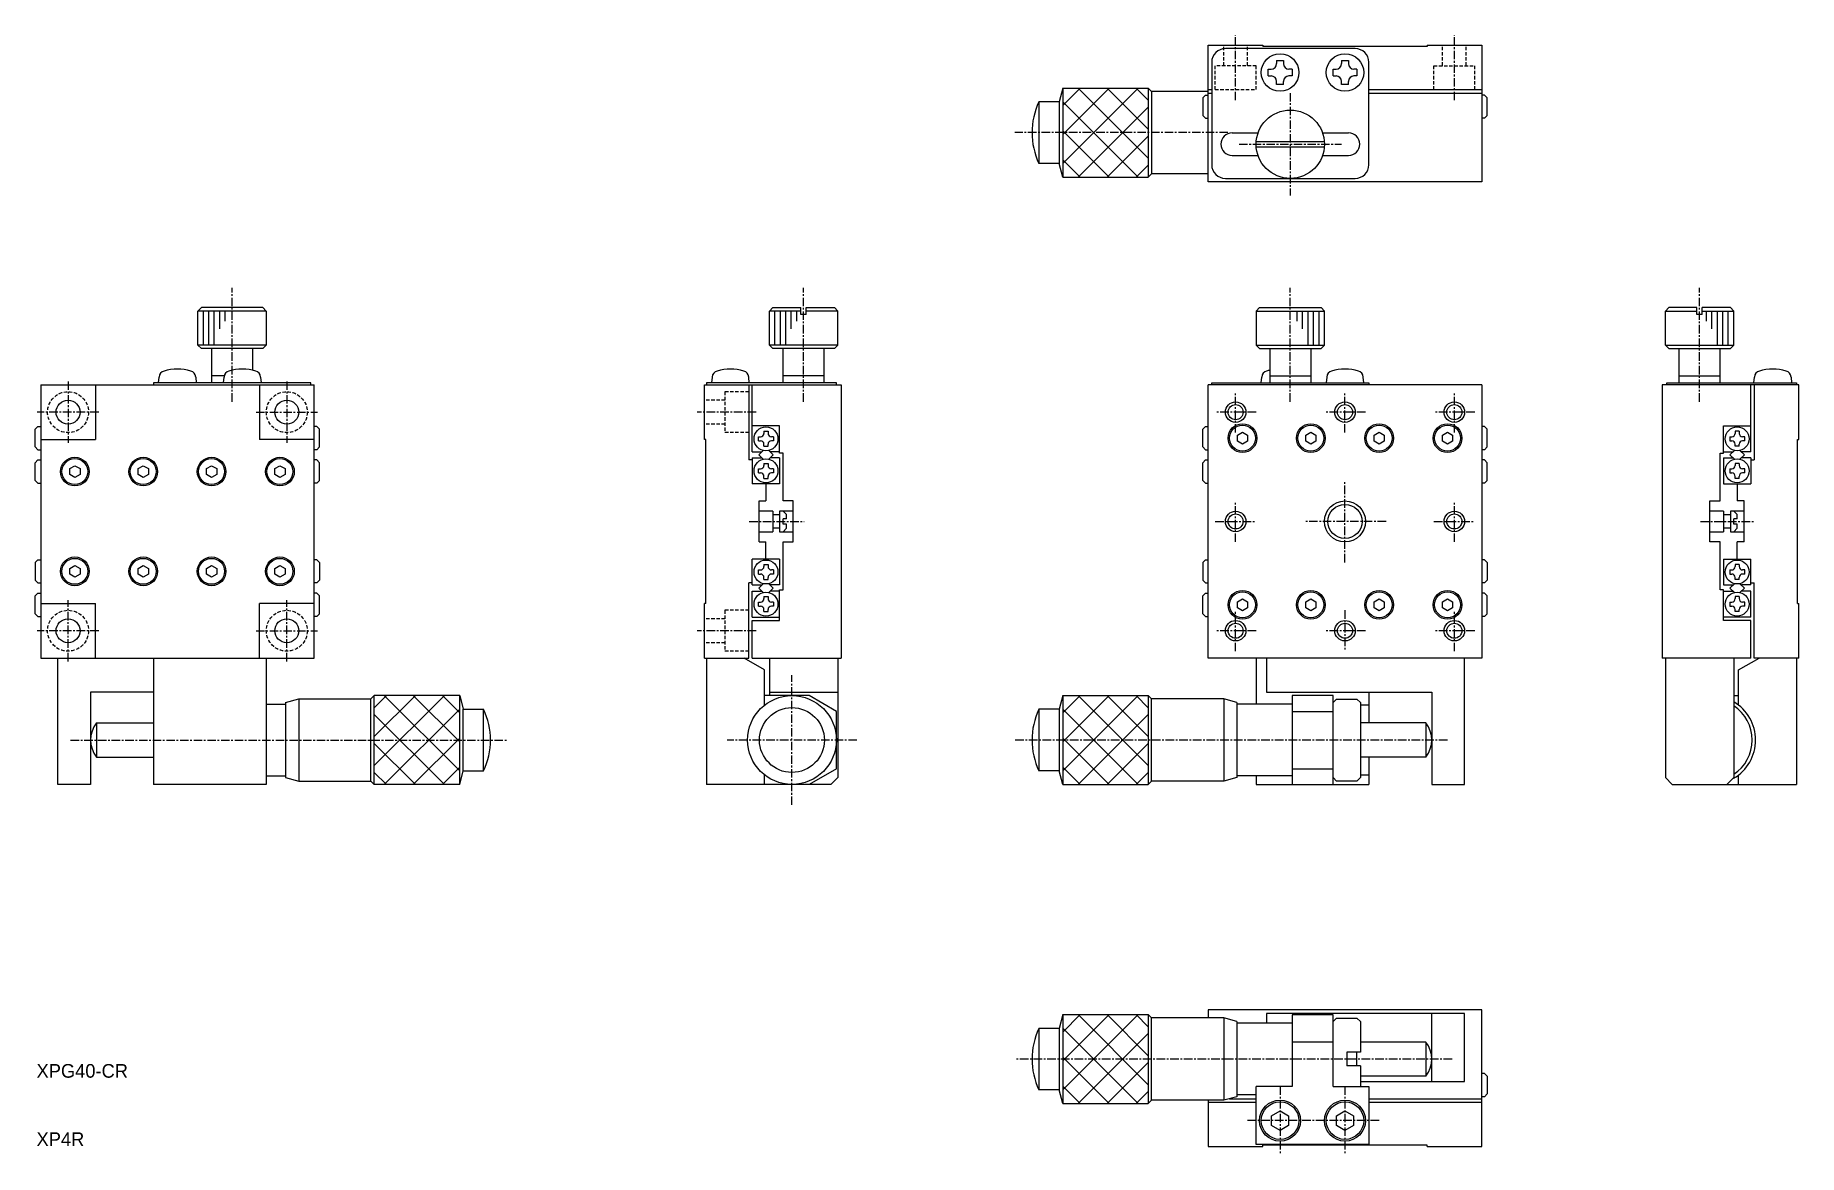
# Model space of a CAD drawing. Extents: x 141 to 399, y 35 to 199.
import ezdxf

# ---------------------------------------------------------------- set-up
doc = ezdxf.new("R2010")
doc.units = 0
doc.linetypes.add('CENTER', pattern=[2, 1.25, -0.25, 0.25, -0.25])
doc.linetypes.add('DASHED', pattern=[0.75, 0.5, -0.25])
doc.layers.get('0').update_dxf_attribs({"linetype": 'CONTINUOUS'})
doc.layers.add('CENTER', color=1, linetype='CENTER')

msp = doc.modelspace()

# ---------------------------------------------------------------- linework, layer by layer
at = {"color": 7, "linetype": 'CONTINUOUS'}
for p, q in [((312.78, 177.2), (312.78, 197.2)), ((312.78, 197.2), (320.78, 197.2)), ((334.28, 196.7), (315.28, 196.7)), ((320.78, 197.2), (320.78, 197)), ((344.78, 197), (320.78, 197)), ((344.78, 197.2), (344.78, 197)), ((344.78, 197.2), (352.78, 197.2)), ((352.78, 197.2), (352.78, 177.2)), ((313.28, 194.7), (313.28, 179.7)), ((321.53, 192.7), (321.53, 193.7)), ((321.53, 193.7), (321.98, 193.7)), ((322.78, 194.95), (323.78, 194.95)), ((322.78, 194.95), (322.78, 194.5)), ((323.78, 194.95), (323.78, 194.5)), ((325.03, 193.7), (324.58, 193.7)), ((325.03, 193.7), (325.03, 192.7)), ((331.03, 192.7), (331.03, 193.7)), ((331.03, 193.7), (331.48, 193.7)), ((332.28, 194.95), (333.28, 194.95)), ((332.28, 194.95), (332.28, 194.5)), ((333.28, 194.95), (333.28, 194.5)), ((334.53, 193.7), (334.08, 193.7)), ((334.53, 193.7), (334.53, 192.7)), ((336.28, 179.7), (336.28, 194.7)), ((321.53, 192.7), (321.98, 192.7)), ((322.78, 191.45), (322.78, 191.9)), ((323.78, 191.45), (322.78, 191.45)), ((323.78, 191.45), (323.78, 191.9)), ((325.03, 192.7), (324.58, 192.7)), ((331.03, 192.7), (331.48, 192.7)), ((332.28, 191.45), (332.28, 191.9)), ((333.28, 191.45), (332.28, 191.45)), ((333.28, 191.45), (333.28, 191.9)), ((334.53, 192.7), (334.08, 192.7)), ((287.98, 188.9), (287.98, 179.9)), ((290.98, 188.9), (287.98, 188.9)), ((291.48, 190.92), (290.98, 188.9)), ((290.98, 188.9), (290.98, 179.9)), ((291.48, 190.92), (291.48, 177.88)), ((291.48, 190.92), (303.98, 190.92)), ((303.98, 190.92), (303.98, 177.88)), ((303.98, 190.92), (304.48, 190.42)), ((312.78, 190.42), (304.48, 190.42)), ((304.48, 190.42), (304.48, 178.38)), ((312.38, 189.9), (311.98, 189.5)), ((311.98, 189.5), (311.98, 186.9)), ((312.38, 189.9), (312.78, 189.9)), ((312.78, 190.7), (313.28, 190.7)), ((312.78, 190.2), (313.28, 190.2)), ((336.28, 190.7), (352.78, 190.7)), ((336.28, 190.2), (352.78, 190.2)), ((353.18, 189.9), (352.78, 189.9)), ((353.58, 189.5), (353.18, 189.9)), ((353.58, 186.9), (353.58, 189.5)), ((312.38, 186.5), (311.98, 186.9)), ((312.38, 186.5), (312.78, 186.5)), ((353.18, 186.5), (352.78, 186.5)), ((353.58, 186.9), (353.18, 186.5)), ((316.28, 184.35), (320.06, 184.35)), ((329.5, 184.35), (333.28, 184.35)), ((316.28, 181.05), (320.06, 181.05)), ((319.78, 183.1), (329.77, 183.1)), ((319.82, 182.3), (329.78, 182.3)), ((329.5, 181.05), (333.28, 181.05)), ((290.98, 179.9), (287.98, 179.9)), ((291.48, 177.88), (290.98, 179.9)), ((303.98, 177.88), (304.48, 178.38)), ((312.78, 178.38), (304.48, 178.38)), ((291.48, 177.88), (303.98, 177.88)), ((352.78, 177.2), (312.78, 177.2)), ((315.28, 177.7), (334.28, 177.7)), ((164.96, 158.28), (165.46, 158.78)), ((174.96, 158.28), (164.96, 158.28)), ((164.96, 153.28), (164.96, 158.28)), ((174.46, 158.78), (165.46, 158.78)), ((174.46, 158.78), (174.96, 158.28)), ((174.96, 158.28), (174.96, 153.28)), ((248.57, 158.28), (249.07, 158.78)), ((253.17, 158.28), (248.57, 158.28)), ((248.57, 153.28), (248.57, 158.28)), ((249.07, 158.78), (253.17, 158.78)), ((253.17, 157.78), (253.17, 158.78)), ((253.97, 157.78), (253.17, 157.78)), ((253.97, 158.78), (258.07, 158.78)), ((253.97, 157.78), (253.97, 158.78)), ((258.57, 158.28), (253.97, 158.28)), ((258.07, 158.78), (258.57, 158.28)), ((258.57, 153.28), (258.57, 158.28)), ((320.28, 158.78), (319.78, 158.28)), ((319.78, 158.28), (329.78, 158.28)), ((319.78, 158.28), (319.78, 153.28)), ((320.28, 158.78), (329.28, 158.78)), ((329.78, 158.28), (329.28, 158.78)), ((329.78, 153.28), (329.78, 158.28)), ((380.16, 158.78), (379.66, 158.28)), ((379.66, 158.28), (384.26, 158.28)), ((379.66, 153.28), (379.66, 158.28)), ((384.26, 158.78), (380.16, 158.78)), ((384.26, 157.78), (384.26, 158.78)), ((385.06, 157.78), (384.26, 157.78)), ((389.16, 158.78), (385.06, 158.78)), ((385.06, 157.78), (385.06, 158.78)), ((385.06, 158.28), (389.66, 158.28)), ((389.66, 158.28), (389.16, 158.78)), ((389.66, 153.28), (389.66, 158.28)), ((174.96, 153.28), (164.96, 153.28)), ((165.46, 152.78), (164.96, 153.28)), ((174.46, 152.78), (165.46, 152.78)), ((166.96, 152.78), (166.96, 147.78)), ((172.96, 152.78), (172.96, 149.61)), ((174.96, 153.28), (174.46, 152.78)), ((258.57, 153.28), (248.57, 153.28)), ((249.07, 152.78), (248.57, 153.28)), ((258.07, 152.78), (249.07, 152.78)), ((250.57, 147.78), (250.57, 152.78)), ((256.57, 147.78), (256.57, 152.78)), ((258.57, 153.28), (258.07, 152.78)), ((319.78, 153.28), (329.78, 153.28)), ((319.78, 153.28), (320.28, 152.78)), ((320.28, 152.78), (329.28, 152.78)), ((321.78, 152.78), (321.78, 147.78)), ((327.78, 152.78), (327.78, 147.78)), ((329.28, 152.78), (329.78, 153.28)), ((379.66, 153.28), (389.66, 153.28)), ((379.66, 153.28), (380.16, 152.78)), ((380.16, 152.78), (389.16, 152.78)), ((381.66, 147.78), (381.66, 152.78)), ((387.66, 147.78), (387.66, 152.78)), ((389.16, 152.78), (389.66, 153.28)), ((141.96, 147.48), (181.96, 147.48)), ((141.96, 147.48), (141.96, 107.48)), ((149.96, 147.48), (149.96, 139.48)), ((158.46, 147.78), (158.46, 147.48)), ((181.46, 147.78), (158.46, 147.78)), ((159.21, 147.78), (159.29, 148.62)), ((164.64, 148.62), (164.71, 147.78)), ((168.81, 148.78), (166.96, 148.78)), ((168.71, 147.78), (168.79, 148.62)), ((173.96, 147.48), (173.96, 139.48)), ((174.14, 148.62), (174.21, 147.78)), ((181.46, 147.48), (181.46, 147.78)), ((181.96, 107.48), (181.96, 147.48)), ((239.07, 139.48), (239.07, 147.48)), ((239.07, 147.48), (259.07, 147.48)), ((239.37, 147.78), (239.37, 147.48)), ((258.37, 147.78), (239.37, 147.78)), ((240.2, 148.62), (240.12, 147.78)), ((245.62, 147.78), (245.55, 148.62)), ((245.57, 147.48), (245.57, 136.48)), ((246.07, 137.68), (246.07, 147.48)), ((256.57, 148.78), (250.57, 148.78)), ((258.37, 147.48), (258.37, 147.78)), ((259.07, 147.48), (259.07, 107.48)), ((352.78, 147.48), (312.78, 147.48)), ((312.78, 107.48), (312.78, 147.48)), ((313.28, 147.48), (313.28, 147.78)), ((313.28, 147.78), (336.28, 147.78)), ((320.53, 147.78), (320.61, 148.62)), ((321.78, 148.78), (327.78, 148.78)), ((330.11, 148.62), (330.03, 147.78)), ((335.53, 147.78), (335.46, 148.62)), ((336.28, 147.78), (336.28, 147.48)), ((352.78, 147.48), (352.78, 107.48)), ((379.16, 147.48), (379.16, 107.48)), ((399.16, 147.48), (379.16, 147.48)), ((379.86, 147.78), (398.86, 147.78)), ((379.86, 147.48), (379.86, 147.78)), ((381.66, 148.78), (387.66, 148.78)), ((392.16, 137.68), (392.16, 147.48)), ((392.61, 147.78), (392.69, 148.62)), ((392.66, 147.48), (392.66, 136.48)), ((398.04, 148.62), (398.11, 147.78)), ((398.86, 147.78), (398.86, 147.48)), ((399.16, 139.48), (399.16, 147.48)), ((141.16, 140.98), (141.56, 141.38)), ((141.16, 138.38), (141.16, 140.98)), ((141.56, 141.38), (141.96, 141.38)), ((141.96, 139.48), (149.96, 139.48)), ((181.96, 139.48), (173.96, 139.48)), ((182.36, 141.38), (181.96, 141.38)), ((182.36, 141.38), (182.76, 140.98)), ((182.76, 138.38), (182.76, 140.98)), ((239.27, 139.48), (239.07, 139.48)), ((239.27, 115.48), (239.27, 139.48)), ((250.07, 141.48), (246.07, 141.48)), ((246.97, 139.28), (246.97, 139.88)), ((246.97, 139.88), (247.27, 139.88)), ((247.77, 140.68), (248.37, 140.68)), ((247.77, 140.68), (247.77, 140.38)), ((248.37, 140.68), (248.37, 140.38)), ((249.17, 139.88), (248.87, 139.88)), ((249.17, 139.88), (249.17, 139.28)), ((250.07, 137.48), (250.07, 141.48)), ((312.38, 141.38), (311.98, 140.98)), ((311.98, 138.38), (311.98, 140.98)), ((312.38, 141.38), (312.78, 141.38)), ((317.03, 140.11), (317.78, 140.54)), ((317.03, 139.24), (317.03, 140.11)), ((317.78, 140.54), (318.53, 140.11)), ((318.53, 140.11), (318.53, 139.24)), ((327.03, 140.11), (327.78, 140.54)), ((327.03, 139.24), (327.03, 140.11)), ((327.78, 140.54), (328.53, 140.11)), ((328.53, 140.11), (328.53, 139.24)), ((337.03, 140.11), (337.78, 140.54)), ((337.03, 139.24), (337.03, 140.11)), ((337.78, 140.54), (338.53, 140.11)), ((338.53, 140.11), (338.53, 139.24)), ((347.03, 140.11), (347.78, 140.54)), ((347.03, 139.24), (347.03, 140.11)), ((347.78, 140.54), (348.53, 140.11)), ((348.53, 140.11), (348.53, 139.24)), ((353.18, 141.38), (352.78, 141.38)), ((353.58, 140.98), (353.18, 141.38)), ((353.58, 138.38), (353.58, 140.98)), ((388.16, 141.48), (392.16, 141.48)), ((388.16, 137.48), (388.16, 141.48)), ((389.06, 139.88), (389.06, 139.28)), ((389.06, 139.88), (389.36, 139.88)), ((390.46, 140.68), (389.86, 140.68)), ((389.86, 140.68), (389.86, 140.38)), ((390.46, 140.68), (390.46, 140.38)), ((391.26, 139.88), (390.96, 139.88)), ((391.26, 139.28), (391.26, 139.88)), ((398.96, 115.48), (398.96, 139.48)), ((398.96, 139.48), (399.16, 139.48)), ((141.16, 138.38), (141.56, 137.98)), ((141.56, 137.98), (141.96, 137.98)), ((182.36, 137.98), (181.96, 137.98)), ((182.36, 137.98), (182.76, 138.38)), ((246.07, 137.68), (247.46, 137.68)), ((246.07, 136.78), (247.46, 136.78)), ((246.07, 136.78), (246.07, 132.98)), ((246.97, 139.28), (247.27, 139.28)), ((247.66, 137.87), (247.01, 137.23)), ((247.66, 136.58), (247.01, 137.23)), ((247.77, 138.48), (247.77, 138.78)), ((247.77, 138.48), (248.37, 138.48)), ((248.37, 138.48), (248.37, 138.78)), ((249.13, 137.23), (248.49, 137.87)), ((249.13, 137.23), (248.49, 136.58)), ((250.07, 137.68), (248.68, 137.68)), ((250.07, 136.78), (248.68, 136.78)), ((249.17, 139.28), (248.87, 139.28)), ((250.57, 137.48), (250.07, 137.48)), ((250.07, 136.78), (250.07, 132.98)), ((250.57, 130.48), (250.57, 137.48)), ((312.38, 137.98), (311.98, 138.38)), ((312.38, 137.98), (312.78, 137.98)), ((317.78, 138.81), (317.03, 139.24)), ((318.53, 139.24), (317.78, 138.81)), ((327.78, 138.81), (327.03, 139.24)), ((328.53, 139.24), (327.78, 138.81)), ((337.78, 138.81), (337.03, 139.24)), ((338.53, 139.24), (337.78, 138.81)), ((347.78, 138.81), (347.03, 139.24)), ((348.53, 139.24), (347.78, 138.81)), ((353.18, 137.98), (352.78, 137.98)), ((353.58, 138.38), (353.18, 137.98)), ((387.66, 130.48), (387.66, 137.48)), ((387.66, 137.48), (388.16, 137.48)), ((388.16, 137.68), (389.55, 137.68)), ((388.16, 136.78), (388.16, 132.98)), ((388.16, 136.78), (389.55, 136.78)), ((389.06, 139.28), (389.36, 139.28)), ((389.1, 137.23), (389.75, 137.87)), ((389.1, 137.23), (389.75, 136.58)), ((389.86, 138.48), (389.86, 138.78)), ((390.46, 138.48), (389.86, 138.48)), ((390.46, 138.48), (390.46, 138.78)), ((390.57, 137.87), (391.22, 137.23)), ((390.57, 136.58), (391.22, 137.23)), ((392.16, 137.68), (390.77, 137.68)), ((392.16, 136.78), (390.77, 136.78)), ((391.26, 139.28), (390.96, 139.28)), ((392.16, 136.78), (392.16, 132.98)), ((141.56, 136.48), (141.16, 136.08)), ((141.16, 133.48), (141.16, 136.08)), ((141.56, 136.48), (141.96, 136.48)), ((146.21, 135.21), (146.96, 135.64)), ((146.21, 134.34), (146.21, 135.21)), ((146.96, 133.91), (146.21, 134.34)), ((146.96, 135.64), (147.71, 135.21)), ((147.71, 134.34), (146.96, 133.91)), ((147.71, 135.21), (147.71, 134.34)), ((156.21, 135.21), (156.96, 135.64)), ((156.21, 134.34), (156.21, 135.21)), ((156.96, 133.91), (156.21, 134.34)), ((156.96, 135.64), (157.71, 135.21)), ((157.71, 134.34), (156.96, 133.91)), ((157.71, 135.21), (157.71, 134.34)), ((166.21, 135.21), (166.96, 135.64)), ((166.21, 134.34), (166.21, 135.21)), ((166.96, 133.91), (166.21, 134.34)), ((166.96, 135.64), (167.71, 135.21)), ((167.71, 134.34), (166.96, 133.91)), ((167.71, 135.21), (167.71, 134.34)), ((176.21, 135.21), (176.96, 135.64)), ((176.21, 134.34), (176.21, 135.21)), ((176.96, 133.91), (176.21, 134.34)), ((176.96, 135.64), (177.71, 135.21)), ((177.71, 134.34), (176.96, 133.91)), ((177.71, 135.21), (177.71, 134.34)), ((182.36, 136.48), (181.96, 136.48)), ((182.36, 136.48), (182.76, 136.08)), ((182.76, 133.48), (182.76, 136.08)), ((246.07, 136.48), (245.57, 136.48)), ((246.97, 134.58), (246.97, 135.18)), ((246.97, 135.18), (247.27, 135.18)), ((246.97, 134.58), (247.27, 134.58)), ((247.77, 135.98), (248.37, 135.98)), ((247.77, 135.98), (247.77, 135.68)), ((248.37, 135.98), (248.37, 135.68)), ((249.17, 135.18), (248.87, 135.18)), ((249.17, 134.58), (248.87, 134.58)), ((249.17, 135.18), (249.17, 134.58)), ((312.38, 136.48), (311.98, 136.08)), ((311.98, 133.48), (311.98, 136.08)), ((312.38, 136.48), (312.78, 136.48)), ((353.18, 136.48), (352.78, 136.48)), ((353.18, 136.48), (353.58, 136.08)), ((353.58, 133.48), (353.58, 136.08)), ((389.06, 135.18), (389.06, 134.58)), ((389.06, 135.18), (389.36, 135.18)), ((389.06, 134.58), (389.36, 134.58)), ((390.46, 135.98), (389.86, 135.98)), ((389.86, 135.98), (389.86, 135.68)), ((390.46, 135.98), (390.46, 135.68)), ((391.26, 135.18), (390.96, 135.18)), ((391.26, 134.58), (390.96, 134.58)), ((391.26, 134.58), (391.26, 135.18)), ((392.16, 136.48), (392.66, 136.48)), ((141.16, 133.48), (141.56, 133.08)), ((141.56, 133.08), (141.96, 133.08)), ((182.36, 133.08), (181.96, 133.08)), ((182.76, 133.48), (182.36, 133.08)), ((250.07, 132.98), (246.07, 132.98)), ((247.77, 133.78), (247.77, 134.08)), ((247.77, 133.78), (248.37, 133.78)), ((248.07, 132.98), (248.07, 130.48)), ((248.37, 133.78), (248.37, 134.08)), ((311.98, 133.48), (312.38, 133.08)), ((312.38, 133.08), (312.78, 133.08)), ((353.18, 133.08), (352.78, 133.08)), ((353.58, 133.48), (353.18, 133.08)), ((388.16, 132.98), (392.16, 132.98)), ((389.86, 133.78), (389.86, 134.08)), ((390.46, 133.78), (389.86, 133.78)), ((390.16, 132.98), (390.16, 130.48)), ((390.46, 133.78), (390.46, 134.08)), ((247.07, 124.48), (247.07, 130.48)), ((247.07, 130.48), (248.07, 130.48)), ((252.07, 130.48), (250.57, 130.48)), ((252.07, 124.48), (252.07, 130.48)), ((386.16, 130.48), (387.66, 130.48)), ((386.16, 124.48), (386.16, 130.48)), ((391.16, 130.48), (390.16, 130.48)), ((391.16, 124.48), (391.16, 130.48)), ((249.07, 128.98), (247.07, 128.98)), ((249.07, 128.98), (249.07, 125.98)), ((249.07, 128.48), (250.07, 128.48)), ((250.07, 126.48), (249.07, 126.48)), ((250.07, 128.98), (250.07, 125.98)), ((252.07, 128.98), (250.07, 128.98)), ((251.07, 128.48), (250.57, 128.98)), ((250.57, 127.08), (250.57, 127.88)), ((251.07, 127.88), (250.57, 127.88)), ((251.07, 127.08), (250.57, 127.08)), ((251.07, 126.48), (250.57, 125.98)), ((251.07, 127.88), (251.07, 128.48)), ((251.07, 126.48), (251.07, 127.08)), ((388.16, 128.98), (386.16, 128.98)), ((388.16, 128.98), (388.16, 125.98)), ((388.16, 128.48), (389.16, 128.48)), ((389.16, 126.48), (388.16, 126.48)), ((389.16, 128.98), (389.16, 125.98)), ((391.16, 128.98), (389.16, 128.98)), ((390.16, 128.48), (389.66, 128.98)), ((389.66, 127.08), (389.66, 127.88)), ((390.16, 127.88), (389.66, 127.88)), ((390.16, 127.08), (389.66, 127.08)), ((390.16, 126.48), (389.66, 125.98)), ((390.16, 127.88), (390.16, 128.48)), ((390.16, 126.48), (390.16, 127.08)), ((247.07, 125.98), (249.07, 125.98)), ((247.07, 124.48), (248.07, 124.48)), ((248.07, 121.98), (248.07, 124.48)), ((250.07, 125.98), (252.07, 125.98)), ((250.57, 117.48), (250.57, 124.48)), ((250.57, 124.48), (252.07, 124.48)), ((386.16, 125.98), (388.16, 125.98)), ((387.66, 124.48), (386.16, 124.48)), ((387.66, 117.48), (387.66, 124.48)), ((389.16, 125.98), (391.16, 125.98)), ((390.16, 121.98), (390.16, 124.48)), ((391.16, 124.48), (390.16, 124.48)), ((141.16, 121.48), (141.56, 121.88)), ((141.16, 121.48), (141.16, 118.88)), ((141.56, 121.88), (141.96, 121.88)), ((182.36, 121.88), (181.96, 121.88)), ((182.36, 121.88), (182.76, 121.48)), ((182.76, 121.48), (182.76, 118.88)), ((246.07, 118.18), (246.07, 121.98)), ((250.07, 121.98), (246.07, 121.98)), ((250.07, 121.98), (250.07, 118.18)), ((312.38, 121.88), (311.98, 121.48)), ((311.98, 121.48), (311.98, 118.88)), ((312.38, 121.88), (312.78, 121.88)), ((353.18, 121.88), (352.78, 121.88)), ((353.58, 121.48), (353.18, 121.88)), ((353.58, 121.48), (353.58, 118.88)), ((388.16, 121.98), (388.16, 118.18)), ((388.16, 121.98), (392.16, 121.98)), ((392.16, 118.18), (392.16, 121.98)), ((141.56, 118.48), (141.16, 118.88)), ((146.21, 120.61), (146.96, 121.04)), ((146.21, 119.74), (146.21, 120.61)), ((146.96, 119.31), (146.21, 119.74)), ((146.96, 121.04), (147.71, 120.61)), ((147.71, 119.74), (146.96, 119.31)), ((147.71, 120.61), (147.71, 119.74)), ((156.21, 120.61), (156.96, 121.04)), ((156.21, 119.74), (156.21, 120.61)), ((156.96, 119.31), (156.21, 119.74)), ((156.96, 121.04), (157.71, 120.61)), ((157.71, 119.74), (156.96, 119.31)), ((157.71, 120.61), (157.71, 119.74)), ((166.21, 120.61), (166.96, 121.04)), ((166.21, 119.74), (166.21, 120.61)), ((166.96, 119.31), (166.21, 119.74)), ((166.96, 121.04), (167.71, 120.61)), ((167.71, 119.74), (166.96, 119.31)), ((167.71, 120.61), (167.71, 119.74)), ((176.21, 120.61), (176.96, 121.04)), ((176.21, 119.74), (176.21, 120.61)), ((176.96, 119.31), (176.21, 119.74)), ((176.96, 121.04), (177.71, 120.61)), ((177.71, 119.74), (176.96, 119.31)), ((177.71, 120.61), (177.71, 119.74)), ((182.36, 118.48), (182.76, 118.88)), ((246.97, 119.78), (246.97, 120.38)), ((246.97, 120.38), (247.27, 120.38)), ((246.97, 119.78), (247.27, 119.78)), ((247.77, 121.18), (248.37, 121.18)), ((247.77, 121.18), (247.77, 120.88)), ((247.77, 118.98), (247.77, 119.28)), ((247.77, 118.98), (248.37, 118.98)), ((248.37, 121.18), (248.37, 120.88)), ((248.37, 118.98), (248.37, 119.28)), ((249.17, 120.38), (248.87, 120.38)), ((249.17, 119.78), (248.87, 119.78)), ((249.17, 120.38), (249.17, 119.78)), ((312.38, 118.48), (311.98, 118.88)), ((353.18, 118.48), (353.58, 118.88)), ((389.06, 120.38), (389.06, 119.78)), ((389.06, 120.38), (389.36, 120.38)), ((389.06, 119.78), (389.36, 119.78)), ((390.46, 121.18), (389.86, 121.18)), ((389.86, 121.18), (389.86, 120.88)), ((389.86, 118.98), (389.86, 119.28)), ((390.46, 118.98), (389.86, 118.98)), ((390.46, 121.18), (390.46, 120.88)), ((390.46, 118.98), (390.46, 119.28)), ((391.26, 120.38), (390.96, 120.38)), ((391.26, 119.78), (390.96, 119.78)), ((391.26, 119.78), (391.26, 120.38)), ((141.56, 116.98), (141.16, 116.58)), ((141.16, 113.98), (141.16, 116.58)), ((141.56, 118.48), (141.96, 118.48)), ((141.56, 116.98), (141.96, 116.98)), ((182.36, 118.48), (181.96, 118.48)), ((182.36, 116.98), (181.96, 116.98)), ((182.36, 116.98), (182.76, 116.58)), ((182.76, 113.98), (182.76, 116.58)), ((245.57, 107.48), (245.57, 118.48)), ((246.07, 118.48), (245.57, 118.48)), ((246.07, 118.18), (247.46, 118.18)), ((246.07, 113.48), (246.07, 117.28)), ((246.07, 117.28), (247.46, 117.28)), ((247.66, 118.37), (247.01, 117.73)), ((247.66, 117.08), (247.01, 117.73)), ((247.77, 116.48), (248.37, 116.48)), ((247.77, 116.48), (247.77, 116.18)), ((248.37, 116.48), (248.37, 116.18)), ((249.13, 117.73), (248.49, 118.37)), ((249.13, 117.73), (248.49, 117.08)), ((250.07, 118.18), (248.68, 118.18)), ((250.07, 117.28), (248.68, 117.28)), ((250.07, 117.48), (250.57, 117.48)), ((250.07, 112.98), (250.07, 117.48)), ((312.38, 116.98), (311.98, 116.58)), ((311.98, 113.98), (311.98, 116.58)), ((312.38, 118.48), (312.78, 118.48)), ((312.38, 116.98), (312.78, 116.98)), ((317.03, 115.71), (317.78, 116.14)), ((317.78, 116.14), (318.53, 115.71)), ((327.03, 115.71), (327.78, 116.14)), ((327.78, 116.14), (328.53, 115.71)), ((337.03, 115.71), (337.78, 116.14)), ((337.78, 116.14), (338.53, 115.71)), ((347.03, 115.71), (347.78, 116.14)), ((347.78, 116.14), (348.53, 115.71)), ((353.18, 118.48), (352.78, 118.48)), ((353.18, 116.98), (352.78, 116.98)), ((353.18, 116.98), (353.58, 116.58)), ((353.58, 113.98), (353.58, 116.58)), ((388.16, 117.48), (387.66, 117.48)), ((388.16, 118.18), (389.55, 118.18)), ((388.16, 112.98), (388.16, 117.48)), ((388.16, 117.28), (389.55, 117.28)), ((389.1, 117.73), (389.75, 118.37)), ((389.1, 117.73), (389.75, 117.08)), ((390.46, 116.48), (389.86, 116.48)), ((389.86, 116.48), (389.86, 116.18)), ((390.46, 116.48), (390.46, 116.18)), ((390.57, 118.37), (391.22, 117.73)), ((390.57, 117.08), (391.22, 117.73)), ((392.16, 118.18), (390.77, 118.18)), ((392.16, 117.28), (390.77, 117.28)), ((392.16, 118.48), (392.66, 118.48)), ((392.16, 113.48), (392.16, 117.28)), ((392.66, 107.48), (392.66, 118.48)), ((141.16, 113.98), (141.56, 113.58)), ((141.56, 113.58), (141.96, 113.58)), ((141.96, 115.48), (149.96, 115.48)), ((149.96, 107.48), (149.96, 115.48)), ((173.96, 107.48), (173.96, 115.48)), ((181.96, 115.48), (173.96, 115.48)), ((182.36, 113.58), (181.96, 113.58)), ((182.76, 113.98), (182.36, 113.58)), ((239.27, 115.48), (239.07, 115.48)), ((239.07, 107.48), (239.07, 115.48)), ((246.97, 115.08), (246.97, 115.68)), ((246.97, 115.68), (247.27, 115.68)), ((246.97, 115.08), (247.27, 115.08)), ((247.77, 114.28), (247.77, 114.58)), ((247.77, 114.28), (248.37, 114.28)), ((248.37, 114.28), (248.37, 114.58)), ((249.17, 115.68), (248.87, 115.68)), ((249.17, 115.08), (248.87, 115.08)), ((249.17, 115.68), (249.17, 115.08)), ((311.98, 113.98), (312.38, 113.58)), ((312.38, 113.58), (312.78, 113.58)), ((317.03, 114.84), (317.03, 115.71)), ((317.78, 114.41), (317.03, 114.84)), ((318.53, 114.84), (317.78, 114.41)), ((318.53, 115.71), (318.53, 114.84)), ((327.03, 114.84), (327.03, 115.71)), ((327.78, 114.41), (327.03, 114.84)), ((328.53, 114.84), (327.78, 114.41)), ((328.53, 115.71), (328.53, 114.84)), ((337.03, 114.84), (337.03, 115.71)), ((337.78, 114.41), (337.03, 114.84)), ((338.53, 114.84), (337.78, 114.41)), ((338.53, 115.71), (338.53, 114.84)), ((347.03, 114.84), (347.03, 115.71)), ((347.78, 114.41), (347.03, 114.84)), ((348.53, 114.84), (347.78, 114.41)), ((348.53, 115.71), (348.53, 114.84)), ((353.18, 113.58), (352.78, 113.58)), ((353.58, 113.98), (353.18, 113.58)), ((389.06, 115.68), (389.06, 115.08)), ((389.06, 115.68), (389.36, 115.68)), ((389.06, 115.08), (389.36, 115.08)), ((389.86, 114.28), (389.86, 114.58)), ((390.46, 114.28), (389.86, 114.28)), ((390.46, 114.28), (390.46, 114.58)), ((391.26, 115.68), (390.96, 115.68)), ((391.26, 115.08), (390.96, 115.08)), ((391.26, 115.08), (391.26, 115.68)), ((398.96, 115.48), (399.16, 115.48)), ((399.16, 107.48), (399.16, 115.48)), ((246.07, 113.48), (250.07, 113.48)), ((246.07, 107.48), (246.07, 112.98)), ((246.07, 112.98), (250.07, 112.98)), ((392.16, 113.48), (388.16, 113.48)), ((392.16, 112.98), (388.16, 112.98)), ((392.16, 107.48), (392.16, 112.98)), ((141.96, 107.48), (181.96, 107.48)), ((144.46, 88.98), (144.46, 107.48)), ((158.46, 107.48), (158.46, 88.98)), ((174.96, 107.48), (174.96, 88.98)), ((239.07, 107.48), (245.57, 107.48)), ((239.37, 107.48), (239.37, 88.98)), ((247.87, 105.74), (244.87, 107.48)), ((246.07, 107.48), (259.07, 107.48)), ((248.57, 107.48), (248.57, 101.98)), ((258.57, 107.48), (258.57, 89.98)), ((352.78, 107.48), (312.78, 107.48)), ((319.78, 107.48), (319.78, 100.73)), ((321.28, 107.48), (321.28, 102.48)), ((350.28, 88.98), (350.28, 107.48)), ((392.16, 107.48), (379.16, 107.48)), ((379.66, 107.48), (379.66, 89.98)), ((389.66, 107.48), (389.66, 89.98)), ((390.36, 105.74), (393.36, 107.48)), ((399.16, 107.48), (392.66, 107.48)), ((398.86, 107.48), (398.86, 88.98)), ((247.87, 100.6), (247.87, 105.74)), ((390.36, 100.6), (390.36, 105.74)), ((158.46, 102.48), (149.26, 102.48)), ((149.26, 102.48), (149.26, 88.98)), ((174.96, 100.73), (177.76, 100.73)), ((177.76, 100.98), (179.7, 101.49)), ((177.76, 100.98), (177.76, 89.98)), ((179.7, 101.49), (179.7, 89.49)), ((179.7, 101.49), (190.26, 101.49)), ((190.76, 101.99), (190.26, 101.49)), ((190.26, 89.46), (190.26, 101.49)), ((190.76, 88.96), (190.76, 101.99)), ((203.26, 101.99), (190.76, 101.99)), ((203.26, 88.96), (203.26, 101.99)), ((203.26, 101.99), (203.76, 99.98)), ((254.4, 101.98), (247.87, 101.98)), ((248.57, 102.48), (258.57, 102.48)), ((258.37, 99.68), (254.4, 101.98)), ((291.48, 101.99), (290.98, 99.98)), ((291.48, 101.99), (291.48, 88.96)), ((291.48, 101.99), (303.98, 101.99)), ((303.98, 101.99), (303.98, 88.96)), ((303.98, 101.99), (304.48, 101.49)), ((304.48, 89.46), (304.48, 101.49)), ((315.05, 101.49), (304.48, 101.49)), ((315.05, 101.49), (315.05, 89.49)), ((316.98, 100.98), (315.05, 101.49)), ((316.98, 100.98), (316.98, 89.98)), ((325.03, 100.73), (316.98, 100.73)), ((321.28, 102.48), (345.48, 102.48)), ((325.03, 101.98), (325.03, 88.98)), ((331.03, 101.98), (325.03, 101.98)), ((331.03, 88.98), (331.03, 101.98)), ((331.53, 101.48), (331.03, 100.98)), ((331.53, 101.48), (334.53, 101.48)), ((335.03, 100.98), (334.53, 101.48)), ((335.03, 100.98), (335.03, 89.98)), ((336.28, 102.48), (336.28, 97.98)), ((345.48, 102.48), (345.48, 88.98)), ((389.66, 101.98), (390.36, 101.98)), ((203.76, 90.98), (203.76, 99.98)), ((203.76, 99.98), (206.76, 99.98)), ((206.76, 90.98), (206.76, 99.98)), ((258.37, 91.27), (258.37, 99.68)), ((287.98, 99.98), (287.98, 90.98)), ((290.98, 99.98), (287.98, 99.98)), ((290.98, 99.98), (290.98, 90.98)), ((325.03, 99.68), (331.03, 99.68)), ((336.28, 100.6), (335.03, 100.6)), ((150.14, 97.98), (150.14, 92.98)), ((150.14, 97.98), (158.46, 97.98)), ((344.61, 97.98), (335.03, 97.98)), ((344.61, 97.98), (344.61, 92.98)), ((150.14, 92.98), (158.46, 92.98)), ((344.61, 92.98), (335.03, 92.98)), ((336.28, 92.98), (336.28, 88.98)), ((203.26, 88.96), (203.76, 90.98)), ((203.76, 90.98), (206.76, 90.98)), ((247.87, 88.98), (247.87, 90.35)), ((258.37, 91.27), (254.4, 88.98)), ((290.98, 90.98), (287.98, 90.98)), ((291.48, 88.96), (290.98, 90.98)), ((302.21, 88.96), (303.98, 90.73)), ((325.03, 91.27), (331.03, 91.27)), ((336.28, 90.35), (335.03, 90.35)), ((390.36, 88.98), (390.36, 90.35)), ((149.26, 88.98), (144.46, 88.98)), ((174.96, 88.98), (158.46, 88.98)), ((174.96, 90.23), (177.76, 90.23)), ((177.76, 89.98), (179.7, 89.46)), ((179.7, 89.46), (190.26, 89.46)), ((190.76, 88.96), (190.26, 89.46)), ((203.26, 88.96), (190.76, 88.96)), ((257.57, 88.98), (239.37, 88.98)), ((258.57, 89.98), (257.57, 88.98)), ((291.48, 88.96), (303.98, 88.96)), ((303.98, 88.96), (304.48, 89.46)), ((315.05, 89.46), (304.48, 89.46)), ((316.98, 89.98), (315.05, 89.46)), ((325.03, 90.23), (316.98, 90.23)), ((319.78, 90.23), (319.78, 88.98)), ((319.78, 88.98), (336.28, 88.98)), ((331.03, 89.98), (331.53, 89.48)), ((334.53, 89.48), (331.53, 89.48)), ((335.03, 89.98), (334.53, 89.48)), ((345.48, 88.98), (350.28, 88.98)), ((379.66, 89.98), (380.66, 88.98)), ((380.66, 88.98), (398.86, 88.98)), ((388.66, 88.98), (389.66, 89.98)), ((291.48, 55.29), (290.98, 53.27)), ((291.48, 55.29), (291.48, 42.25)), ((291.48, 55.29), (303.98, 55.29)), ((303.98, 55.29), (303.98, 42.25)), ((303.98, 55.29), (304.48, 54.79)), ((304.48, 42.75), (304.48, 54.79)), ((315.05, 54.79), (304.48, 54.79)), ((312.78, 55.97), (312.78, 54.79)), ((352.78, 55.97), (312.78, 55.97)), ((315.05, 54.79), (315.05, 42.79)), ((316.98, 54.27), (315.05, 54.79)), ((316.98, 54.27), (316.98, 43.27)), ((321.28, 55.47), (321.28, 54.02)), ((350.28, 55.47), (321.28, 55.47)), ((331.03, 55.27), (325.03, 55.27)), ((325.03, 55.27), (325.03, 44.77)), ((331.03, 44.77), (331.03, 55.27)), ((331.53, 54.77), (331.03, 54.27)), ((331.53, 54.77), (334.53, 54.77)), ((335.03, 54.27), (334.53, 54.77)), ((335.03, 54.27), (335.03, 49.77)), ((345.48, 45.47), (345.48, 55.47)), ((350.28, 45.47), (350.28, 55.47)), ((352.78, 35.97), (352.78, 55.97)), ((287.98, 53.27), (287.98, 44.27)), ((290.98, 53.27), (287.98, 53.27)), ((290.98, 53.27), (290.98, 44.27)), ((325.03, 54.02), (316.98, 54.02)), ((331.03, 51.27), (325.03, 51.27)), ((335.03, 49.77), (333.03, 49.77)), ((333.03, 49.77), (333.03, 47.77)), ((334.48, 49.77), (334.48, 47.77)), ((344.61, 51.27), (335.03, 51.27)), ((344.61, 51.27), (344.61, 46.27)), ((335.03, 47.77), (333.03, 47.77)), ((335.03, 47.77), (335.03, 44.77)), ((353.18, 46.67), (352.78, 46.67)), ((353.58, 46.27), (353.18, 46.67)), ((290.98, 44.27), (287.98, 44.27)), ((291.48, 42.25), (290.98, 44.27)), ((325.03, 44.77), (319.78, 44.77)), ((319.78, 36.27), (319.78, 44.77)), ((331.03, 44.77), (336.28, 44.77)), ((344.61, 46.27), (335.03, 46.27)), ((335.03, 45.47), (350.28, 45.47)), ((336.28, 44.77), (336.28, 36.27)), ((353.58, 46.27), (353.58, 43.67)), ((291.48, 42.25), (303.98, 42.25)), ((303.98, 42.25), (304.48, 42.75)), ((315.05, 42.75), (304.48, 42.75)), ((312.78, 42.75), (312.78, 35.97)), ((312.78, 42.47), (319.78, 42.47)), ((316.98, 43.27), (315.05, 42.75)), ((315.86, 42.97), (319.78, 42.97)), ((319.78, 43.52), (316.98, 43.52)), ((336.28, 42.97), (352.78, 42.97)), ((336.28, 42.47), (352.78, 42.47)), ((353.18, 43.27), (352.78, 43.27)), ((353.18, 43.27), (353.58, 43.67)), ((322.03, 40.49), (323.28, 41.21)), ((322.03, 39.05), (322.03, 40.49)), ((323.28, 38.33), (322.03, 39.05)), ((323.28, 41.21), (324.53, 40.49)), ((324.53, 39.05), (323.28, 38.33)), ((324.53, 40.49), (324.53, 39.05)), ((331.53, 40.49), (332.78, 41.21)), ((331.53, 39.05), (331.53, 40.49)), ((332.78, 38.33), (331.53, 39.05)), ((332.78, 41.21), (334.03, 40.49)), ((334.03, 39.05), (332.78, 38.33)), ((334.03, 40.49), (334.03, 39.05)), ((336.28, 36.27), (319.78, 36.27)), ((344.78, 36.17), (320.78, 36.17)), ((320.78, 35.97), (320.78, 36.17)), ((344.78, 35.97), (344.78, 36.17)), ((312.78, 35.97), (320.78, 35.97)), ((344.78, 35.97), (352.78, 35.97))]:
    msp.add_line(p, q, dxfattribs=at)
at = {"color": 3, "linetype": 'DASHED'}
for p, q in [((315.03, 194.2), (315.03, 197.2)), ((318.53, 194.2), (318.53, 197.2)), ((347.03, 194.2), (347.03, 197.2)), ((350.53, 194.2), (350.53, 197.2)), ((319.78, 194.2), (313.78, 194.2)), ((313.78, 190.7), (313.78, 194.2)), ((319.78, 190.7), (319.78, 194.2)), ((345.78, 190.7), (345.78, 194.2)), ((345.78, 194.2), (351.78, 194.2)), ((351.78, 190.7), (351.78, 194.2)), ((313.78, 190.7), (319.78, 190.7)), ((242.07, 145.23), (239.07, 145.23)), ((245.57, 146.48), (242.07, 146.48)), ((242.07, 146.48), (242.07, 140.48)), ((242.07, 141.73), (239.07, 141.73)), ((245.57, 140.48), (242.07, 140.48)), ((245.57, 114.48), (242.07, 114.48)), ((242.07, 114.48), (242.07, 108.48)), ((242.07, 113.23), (239.07, 113.23)), ((242.07, 109.73), (239.07, 109.73)), ((245.57, 108.48), (242.07, 108.48))]:
    msp.add_line(p, q, dxfattribs=at)
at = {"color": 3, "linetype": 'CONTINUOUS'}
for p, q in [((291.48, 188.37), (294.03, 190.92)), ((291.48, 184.13), (298.27, 190.92)), ((291.48, 179.88), (302.52, 190.92)), ((302.52, 177.88), (291.48, 188.91)), ((303.98, 180.66), (293.72, 190.92)), ((303.98, 184.9), (297.97, 190.92)), ((303.98, 189.14), (302.21, 190.92)), ((293.72, 177.88), (303.98, 188.14)), ((298.27, 177.88), (291.48, 184.67)), ((297.97, 177.88), (303.98, 183.9)), ((294.03, 177.88), (291.48, 180.43)), ((302.21, 177.88), (303.98, 179.66)), ((165.76, 153.28), (165.76, 158.28)), ((166.56, 153.28), (166.56, 158.28)), ((167.36, 153.28), (167.36, 158.28)), ((168.16, 155.7), (168.16, 158.28)), ((168.96, 156.8), (168.96, 158.28)), ((249.37, 153.28), (249.37, 158.28)), ((250.17, 153.28), (250.17, 158.28)), ((250.97, 153.28), (250.97, 158.28)), ((251.77, 155.7), (251.77, 158.28)), ((252.57, 156.8), (252.57, 158.28)), ((325.78, 156.8), (325.78, 158.28)), ((326.58, 155.7), (326.58, 158.28)), ((327.38, 153.28), (327.38, 158.28)), ((328.18, 153.28), (328.18, 158.28)), ((328.98, 153.28), (328.98, 158.28)), ((385.66, 156.8), (385.66, 158.28)), ((386.46, 155.7), (386.46, 158.28)), ((387.26, 153.28), (387.26, 158.28)), ((388.06, 153.28), (388.06, 158.28)), ((388.86, 153.28), (388.86, 158.28)), ((201.02, 101.99), (190.76, 91.73)), ((196.78, 101.99), (190.76, 95.98)), ((192.54, 101.99), (190.76, 100.22)), ((192.23, 101.99), (203.26, 90.96)), ((196.47, 101.99), (203.26, 95.2)), ((200.72, 101.99), (203.26, 99.45)), ((291.48, 99.45), (294.03, 101.99)), ((291.48, 95.2), (298.27, 101.99)), ((291.48, 90.96), (302.52, 101.99)), ((303.98, 91.73), (293.72, 101.99)), ((303.98, 95.98), (297.97, 101.99)), ((303.98, 100.22), (302.21, 101.99)), ((190.76, 99.22), (201.02, 88.96)), ((203.26, 99.99), (192.23, 88.96)), ((302.52, 88.96), (291.48, 99.99)), ((293.72, 88.96), (303.98, 99.22)), ((203.26, 95.75), (196.47, 88.96)), ((298.27, 88.96), (291.48, 95.75)), ((190.76, 94.98), (196.78, 88.96)), ((297.97, 88.96), (303.98, 94.98)), ((190.76, 90.73), (192.54, 88.96)), ((203.26, 91.51), (200.72, 88.96)), ((294.03, 88.96), (291.48, 91.51)), ((291.48, 52.74), (294.03, 55.29)), ((291.48, 48.5), (298.27, 55.29)), ((291.48, 44.26), (302.52, 55.29)), ((303.98, 45.03), (293.72, 55.29)), ((303.98, 49.27), (297.97, 55.29)), ((303.98, 53.51), (302.21, 55.29)), ((302.52, 42.25), (291.48, 53.29)), ((293.72, 42.25), (303.98, 52.51)), ((298.27, 42.25), (291.48, 49.04)), ((297.97, 42.25), (303.98, 48.27)), ((294.03, 42.25), (291.48, 44.8)), ((302.21, 42.25), (303.98, 44.03))]:
    msp.add_line(p, q, dxfattribs=at)
at = {"color": 7, "linetype": 'CONTINUOUS'}
for centre, radius in [((323.28, 193.2), 2.75), ((332.78, 193.2), 2.75), ((324.78, 182.7), 5), ((145.96, 143.48), 1.75), ((177.96, 143.48), 1.75), ((316.78, 143.48), 1.1), ((332.78, 143.48), 1.1), ((348.78, 143.48), 1.1), ((248.07, 139.58), 1.75), ((317.78, 139.68), 2.1), ((317.78, 139.68), 1.9), ((327.78, 139.68), 2.1), ((327.78, 139.68), 1.9), ((337.78, 139.68), 2.1), ((337.78, 139.68), 1.9), ((347.78, 139.68), 2.1), ((347.78, 139.68), 1.9), ((390.16, 139.58), 1.75), ((146.96, 134.78), 2.1), ((156.96, 134.78), 2.1), ((166.96, 134.78), 2.1), ((176.96, 134.78), 2.1), ((146.96, 134.78), 1.9), ((156.96, 134.78), 1.9), ((166.96, 134.78), 1.9), ((176.96, 134.78), 1.9), ((248.07, 134.88), 1.75), ((390.16, 134.88), 1.75), ((332.78, 127.48), 2.5), ((316.78, 127.48), 1.1), ((348.78, 127.48), 1.1), ((146.96, 120.18), 2.1), ((146.96, 120.18), 1.9), ((156.96, 120.18), 2.1), ((156.96, 120.18), 1.9), ((166.96, 120.18), 2.1), ((166.96, 120.18), 1.9), ((176.96, 120.18), 2.1), ((176.96, 120.18), 1.9), ((248.07, 120.08), 1.75), ((390.16, 120.08), 1.75), ((248.07, 115.38), 1.75), ((317.78, 115.28), 2.1), ((317.78, 115.28), 1.9), ((327.78, 115.28), 2.1), ((327.78, 115.28), 1.9), ((337.78, 115.28), 2.1), ((337.78, 115.28), 1.9), ((347.78, 115.28), 2.1), ((347.78, 115.28), 1.9), ((390.16, 115.38), 1.75), ((145.96, 111.48), 1.75), ((177.96, 111.48), 1.75), ((316.78, 111.48), 1.1), ((332.78, 111.48), 1.1), ((348.78, 111.48), 1.1), ((251.87, 95.48), 6.5), ((251.87, 95.48), 4.75), ((323.28, 39.77), 3), ((323.28, 39.77), 2.75), ((332.78, 39.77), 3), ((332.78, 39.77), 2.75)]:
    msp.add_circle(centre, radius, dxfattribs=at)
at = {"color": 3, "linetype": 'DASHED'}
for centre in [(145.96, 143.48), (177.96, 143.48), (145.96, 111.48), (177.96, 111.48)]:
    msp.add_circle(centre, 3, dxfattribs=at)
at = {"color": 3, "linetype": 'CONTINUOUS'}
for centre, radius in [((316.78, 143.48), 1.5), ((332.78, 143.48), 1.5), ((348.78, 143.48), 1.5), ((332.78, 127.48), 3), ((316.78, 127.48), 1.5), ((348.78, 127.48), 1.5), ((316.78, 111.48), 1.5), ((332.78, 111.48), 1.5), ((348.78, 111.48), 1.5)]:
    msp.add_circle(centre, radius, dxfattribs=at)
at = {"color": 7, "linetype": 'CONTINUOUS'}
for centre, radius, start, end in [((315.28, 194.7), 2, 90, 180), ((334.28, 194.7), 2, 0, 90), ((321.98, 194.5), 0.8, 270, 0), ((324.58, 194.5), 0.8, 180, 270), ((331.48, 194.5), 0.8, 270, 0), ((334.08, 194.5), 0.8, 180, 270), ((321.98, 191.9), 0.8, 0, 90), ((324.58, 191.9), 0.8, 90, 180), ((331.48, 191.9), 0.8, 0, 90), ((334.08, 191.9), 0.8, 90, 180), ((297.61, 184.4), 10.62, 154.9423, 205.0577), ((316.28, 182.7), 1.65, 90, 270), ((333.28, 182.7), 1.65, 270, 90), ((315.28, 179.7), 2, 180, 270), ((334.28, 179.7), 2, 270, 0), ((161.96, 142.78), 7, 73.743, 106.257), ((171.46, 142.78), 7, 73.743, 106.257), ((242.87, 142.78), 7, 73.743, 106.257), ((332.78, 142.78), 7, 73.743, 106.257), ((395.36, 142.78), 7, 73.743, 106.257), ((160.28, 148.54), 1, 106.257, 175), ((163.64, 148.54), 1, 5, 73.743), ((169.78, 148.54), 1, 106.257, 175), ((173.14, 148.54), 1, 5, 73.743), ((241.19, 148.54), 1, 106.257, 175), ((244.55, 148.54), 1, 5, 73.743), ((321.6, 148.54), 1, 106.257, 175), ((323.28, 142.78), 7, 102.3736, 106.257), ((331.1, 148.54), 1, 106.257, 175), ((334.46, 148.54), 1, 5, 73.743), ((393.68, 148.54), 1, 106.257, 175), ((397.04, 148.54), 1, 5, 73.743), ((247.27, 140.38), 0.5, 270, 0), ((248.87, 140.38), 0.5, 180, 270), ((389.36, 140.38), 0.5, 270, 0), ((390.96, 140.38), 0.5, 180, 270), ((247.27, 138.78), 0.5, 0, 90), ((248.87, 138.78), 0.5, 90, 180), ((389.36, 138.78), 0.5, 0, 90), ((390.96, 138.78), 0.5, 90, 180), ((247.27, 135.68), 0.5, 270, 0), ((247.27, 134.08), 0.5, 0, 90), ((248.87, 135.68), 0.5, 180, 270), ((248.87, 134.08), 0.5, 90, 180), ((389.36, 135.68), 0.5, 270, 0), ((389.36, 134.08), 0.5, 0, 90), ((390.96, 135.68), 0.5, 180, 270), ((390.96, 134.08), 0.5, 90, 180), ((247.27, 120.88), 0.5, 270, 0), ((247.27, 119.28), 0.5, 0, 90), ((248.87, 120.88), 0.5, 180, 270), ((248.87, 119.28), 0.5, 90, 180), ((389.36, 120.88), 0.5, 270, 0), ((389.36, 119.28), 0.5, 0, 90), ((390.96, 120.88), 0.5, 180, 270), ((390.96, 119.28), 0.5, 90, 180), ((247.27, 116.18), 0.5, 270, 0), ((248.87, 116.18), 0.5, 180, 270), ((389.36, 116.18), 0.5, 270, 0), ((390.96, 116.18), 0.5, 180, 270), ((247.27, 114.58), 0.5, 0, 90), ((248.87, 114.58), 0.5, 90, 180), ((389.36, 114.58), 0.5, 0, 90), ((390.96, 114.58), 0.5, 90, 180), ((386.36, 95.48), 6.5, 300.5102, 59.4898), ((197.14, 95.48), 10.62, 334.9423, 25.0577), ((297.61, 95.48), 10.62, 154.9423, 205.0577), ((386.36, 95.48), 6, 303.367, 56.633), ((153.26, 95.48), 4, 141.2775, 218.6822), ((341.48, 95.48), 4, 321.3178, 38.7225), ((297.61, 48.77), 10.62, 154.9423, 205.0577), ((341.48, 48.77), 4, 321.3178, 38.7225)]:
    msp.add_arc(centre, radius, start, end, dxfattribs=at)
at = {"layer": 'CENTER', "color": 1, "linetype": 'CENTER'}
for p, q in [((316.78, 189.14), (316.78, 198.66)), ((348.78, 189.14), (348.78, 198.66)), ((324.78, 190.2), (324.78, 175.2)), ((315.65, 184.4), (284.46, 184.4)), ((317.28, 182.7), (332.28, 182.7)), ((169.96, 144.99), (169.96, 161.69)), ((253.57, 144.99), (253.57, 161.69)), ((324.78, 144.99), (324.78, 161.69)), ((384.66, 144.99), (384.66, 161.69)), ((145.96, 147.98), (145.96, 138.98)), ((177.96, 147.98), (177.96, 138.98)), ((316.78, 140.48), (316.78, 146.48)), ((332.78, 140.48), (332.78, 146.48)), ((348.78, 140.48), (348.78, 146.48)), ((150.46, 143.48), (141.46, 143.48)), ((173.46, 143.48), (182.46, 143.48)), ((246.63, 143.48), (237.98, 143.48)), ((319.78, 143.48), (313.78, 143.48)), ((335.78, 143.48), (329.78, 143.48)), ((351.78, 143.48), (345.78, 143.48)), ((332.78, 121.48), (332.78, 133.48)), ((316.78, 124.48), (316.78, 130.48)), ((348.78, 124.48), (348.78, 130.48)), ((245.63, 127.48), (253.64, 127.48)), ((313.78, 127.48), (319.78, 127.48)), ((338.78, 127.48), (326.78, 127.48)), ((345.78, 127.48), (351.78, 127.48)), ((384.81, 127.48), (392.6, 127.48)), ((145.96, 106.98), (145.96, 115.98)), ((177.96, 106.98), (177.96, 115.98)), ((316.78, 108.48), (316.78, 114.48)), ((332.78, 114.48), (332.78, 108.48)), ((348.78, 108.48), (348.78, 114.48)), ((150.46, 111.48), (141.46, 111.48)), ((173.46, 111.48), (182.46, 111.48)), ((246.63, 111.48), (237.98, 111.48)), ((319.78, 111.48), (313.78, 111.48)), ((335.78, 111.48), (329.78, 111.48)), ((351.78, 111.48), (345.78, 111.48)), ((251.87, 85.98), (251.87, 104.98)), ((146.34, 95.48), (210.28, 95.48)), ((261.37, 95.48), (242.37, 95.48)), ((347.78, 95.48), (284.46, 95.48)), ((348.46, 48.77), (284.46, 48.77)), ((323.28, 44.77), (323.28, 34.77)), ((332.78, 44.77), (332.78, 34.77)), ((337.78, 39.77), (318.28, 39.77))]:
    msp.add_line(p, q, dxfattribs=at)

# ---------------------------------------------------------------- texts
for s, p in [('XPG40-CR', (141.35, 46.05)), ('XP4R', (141.35, 36.05))]:
    msp.add_text(s, height=2).set_placement(p)

doc.saveas('drawing.dxf')
